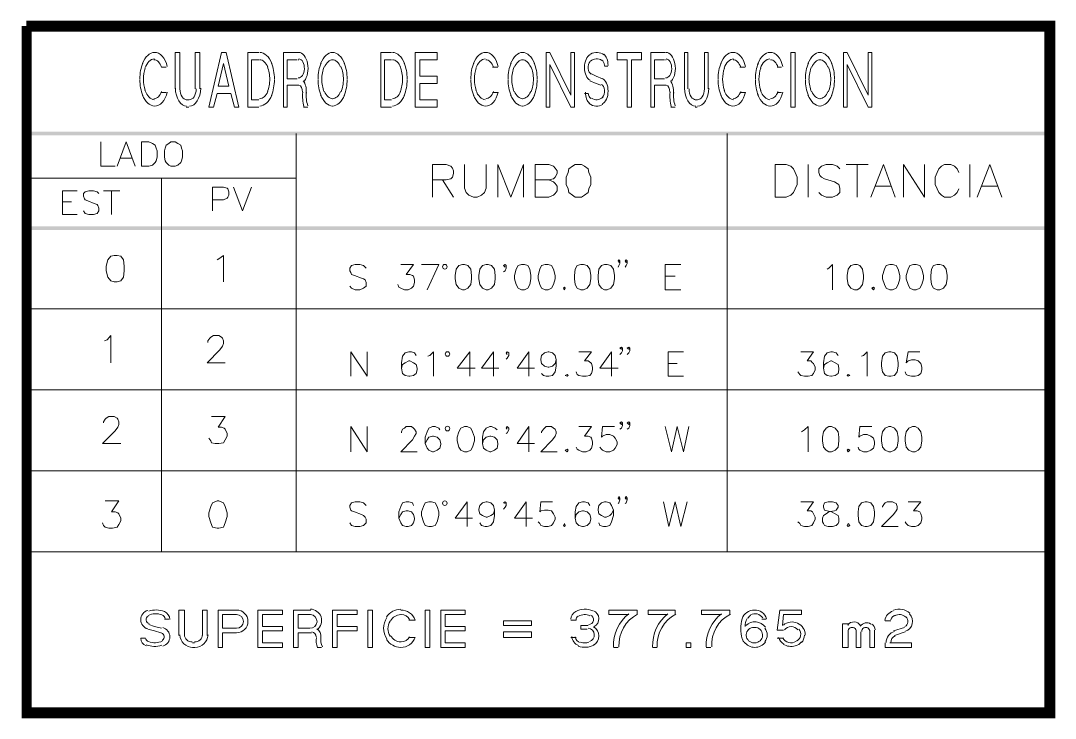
# Model space of a CAD drawing. Header units: millimetres. Extents: x 2290 to 2376, y 1743 to 1875.
# Drawn here: x 2313.4 to 2332.68, y 1779.45 to 1792.45 of the extents above; entities that cross this region are included whole.
import ezdxf

# ---------------------------------------------------------------- set-up
doc = ezdxf.new("R2010")
doc.units = ezdxf.units.MM
for name, color, linetype in [('PDF_CVL_CUADCON', 7, 'Continuous'), ('PDF_CVL_CUADCON_LIN', 7, 'Continuous'), ('PDF_CVL_CUADCON_TIT', 7, 'Continuous'), ('PDF_CVL_CUADCON_TX', 7, 'Continuous')]:
    doc.layers.add(name, color=color, linetype=linetype)

msp = doc.modelspace()

# ---------------------------------------------------------------- linework, layer by layer
at = {"layer": 'PDF_CVL_CUADCON', "lineweight": 0}
msp.add_lwpolyline([(2313.502, 1792.344, 0.203, 0.203, 0), (2332.58, 1792.344, 0.203, 0.203, 0), (2332.58, 1779.552, 0.203, 0.203, 0), (2313.51, 1779.552, 0.186, 0.186, 0), (2313.51, 1792.344, 0, 0, 0)], format="xyseb", dxfattribs=at)
at = {"layer": 'PDF_CVL_CUADCON', "transparency": 33554559}
for points in [[(2313.502, 1790.379), (2313.502, 1790.311), (2332.58, 1790.379)], [(2313.502, 1790.311), (2332.58, 1790.379), (2332.58, 1790.311)], [(2313.502, 1788.616), (2313.502, 1788.549), (2332.58, 1788.616)], [(2313.502, 1788.549), (2332.58, 1788.616), (2332.58, 1788.549)], [(2313.502, 1779.586), (2313.502, 1779.501), (2332.58, 1779.586)], [(2313.502, 1779.501), (2332.58, 1779.586), (2332.58, 1779.501)]]:
    msp.add_solid(points, dxfattribs=at)
at = {"layer": 'PDF_CVL_CUADCON_LIN', "lineweight": 9}
for points in [[(2313.502, 1779.552), (2332.58, 1779.552), (2332.58, 1790.345)], [(2318.534, 1790.345), (2318.534, 1782.551)], [(2326.565, 1790.345), (2326.565, 1782.551)], [(2313.502, 1787.075), (2332.58, 1787.075)], [(2313.502, 1785.567), (2332.58, 1785.567)], [(2313.502, 1784.059), (2332.58, 1784.059)], [(2313.502, 1782.551), (2332.58, 1782.551)]]:
    msp.add_lwpolyline(points, dxfattribs=at)
at = {"layer": 'PDF_CVL_CUADCON_TIT', "lineweight": 9}
for points in [[(2316.28, 1791.175), (2316.28, 1791.853), (2316.365, 1791.853), (2316.365, 1791.175)], [(2316.653, 1791.175), (2316.653, 1791.853), (2316.738, 1791.853), (2316.738, 1791.175)], [(2317.839, 1790.836), (2317.636, 1790.836), (2317.636, 1791.853), (2317.839, 1791.853)], [(2318.568, 1791.853), (2318.297, 1791.853), (2318.297, 1790.836), (2318.364, 1790.836), (2318.364, 1791.243), (2318.585, 1791.243)], [(2320.313, 1790.836), (2320.109, 1790.836), (2320.109, 1791.853), (2320.313, 1791.853)], [(2325.413, 1791.853), (2325.142, 1791.853), (2325.142, 1790.836), (2325.209, 1790.836), (2325.209, 1791.243), (2325.43, 1791.243)], [(2325.769, 1791.175), (2325.769, 1791.853), (2325.836, 1791.853), (2325.836, 1791.175)], [(2326.141, 1791.175), (2326.141, 1791.853), (2326.209, 1791.853), (2326.209, 1791.175)], [(2317.839, 1790.972), (2317.703, 1790.972), (2317.703, 1791.717), (2317.839, 1791.717)], [(2318.551, 1791.361), (2318.364, 1791.361), (2318.364, 1791.717), (2318.551, 1791.717)], [(2320.313, 1790.972), (2320.177, 1790.972), (2320.177, 1791.717), (2320.313, 1791.717)], [(2325.396, 1791.361), (2325.209, 1791.361), (2325.209, 1791.717), (2325.396, 1791.717)], [(2316.111, 1791.582), (2316.026, 1791.582)], [(2322.295, 1791.582), (2322.193, 1791.582)], [(2324.023, 1791.463), (2324.125, 1791.412), (2324.244, 1791.361)], [(2324.345, 1791.598), (2324.277, 1791.598)], [(2326.904, 1791.582), (2326.802, 1791.582)], [(2327.581, 1791.582), (2327.497, 1791.582)], [(2324.006, 1791.327), (2324.125, 1791.277), (2324.21, 1791.243)], [(2316.111, 1791.107), (2316.026, 1791.107)], [(2322.295, 1791.107), (2322.193, 1791.107)], [(2323.905, 1791.09), (2323.973, 1791.09)], [(2326.904, 1791.107), (2326.802, 1791.107)], [(2327.581, 1791.107), (2327.497, 1791.107)], [(2316.484, 1790.972), (2316.534, 1790.972)], [(2325.972, 1790.972), (2326.006, 1790.972)], [(2316.484, 1790.836), (2316.534, 1790.836)], [(2318.754, 1790.836), (2318.669, 1790.836)], [(2325.599, 1790.836), (2325.514, 1790.836)], [(2325.972, 1790.836), (2326.006, 1790.836)], [(2314.891, 1790.192), (2314.891, 1789.735), (2315.162, 1789.735)], [(2315.196, 1789.735), (2315.365, 1790.192), (2315.535, 1789.735)], [(2315.264, 1789.887), (2315.467, 1789.887)], [(2321.075, 1789.159), (2321.075, 1789.769), (2321.329, 1789.769), (2321.414, 1789.735), (2321.448, 1789.701), (2321.465, 1789.65), (2321.465, 1789.599), (2321.448, 1789.531), (2321.414, 1789.498), (2321.329, 1789.481), (2321.075, 1789.481)], [(2321.668, 1789.769), (2321.668, 1789.328), (2321.702, 1789.243), (2321.753, 1789.193), (2321.838, 1789.159), (2321.905, 1789.159), (2321.99, 1789.193), (2322.041, 1789.243), (2322.075, 1789.328), (2322.075, 1789.769)], [(2322.295, 1789.159), (2322.295, 1789.769), (2322.532, 1789.159), (2322.77, 1789.769), (2322.77, 1789.159)], [(2323.244, 1789.481), (2323.329, 1789.447), (2323.363, 1789.413), (2323.396, 1789.362), (2323.396, 1789.277), (2323.363, 1789.226), (2323.329, 1789.193), (2323.244, 1789.159), (2322.99, 1789.159), (2322.99, 1789.769), (2323.244, 1789.769), (2323.329, 1789.735), (2323.363, 1789.701), (2323.396, 1789.65), (2323.396, 1789.599), (2323.363, 1789.531), (2323.329, 1789.498), (2323.244, 1789.481), (2322.99, 1789.481)], [(2328.073, 1789.769), (2328.073, 1789.159)], [(2328.666, 1789.684), (2328.615, 1789.735), (2328.53, 1789.769), (2328.412, 1789.769), (2328.327, 1789.735), (2328.276, 1789.684), (2328.276, 1789.616), (2328.293, 1789.565), (2328.327, 1789.531), (2328.378, 1789.498), (2328.564, 1789.447), (2328.615, 1789.413), (2328.649, 1789.396), (2328.666, 1789.328), (2328.666, 1789.243), (2328.615, 1789.193), (2328.53, 1789.159), (2328.412, 1789.159), (2328.327, 1789.193), (2328.276, 1789.243)], [(2328.784, 1789.769), (2329.191, 1789.769)], [(2328.988, 1789.769), (2328.988, 1789.159)], [(2329.242, 1789.159), (2329.479, 1789.769), (2329.699, 1789.159)], [(2329.852, 1789.159), (2329.852, 1789.769), (2330.242, 1789.159), (2330.242, 1789.769)], [(2330.885, 1789.616), (2330.851, 1789.684), (2330.801, 1789.735), (2330.733, 1789.769), (2330.614, 1789.769), (2330.563, 1789.735), (2330.513, 1789.684), (2330.479, 1789.616), (2330.445, 1789.531), (2330.445, 1789.396), (2330.479, 1789.311), (2330.513, 1789.243), (2330.563, 1789.193), (2330.614, 1789.159), (2330.733, 1789.159), (2330.801, 1789.193), (2330.851, 1789.243), (2330.885, 1789.311)], [(2331.089, 1789.769), (2331.089, 1789.159)], [(2331.224, 1789.159), (2331.461, 1789.769), (2331.682, 1789.159)], [(2313.502, 1789.514), (2318.534, 1789.514)], [(2316.026, 1789.514), (2316.026, 1782.551)], [(2316.975, 1788.905), (2316.975, 1789.345), (2317.178, 1789.345), (2317.246, 1789.328), (2317.263, 1789.311), (2317.28, 1789.26), (2317.28, 1789.193), (2317.263, 1789.159), (2317.246, 1789.142), (2317.178, 1789.108), (2316.975, 1789.108)], [(2317.365, 1789.345), (2317.534, 1788.905), (2317.703, 1789.345)], [(2321.262, 1789.481), (2321.465, 1789.159)], [(2329.327, 1789.362), (2329.615, 1789.362)], [(2331.309, 1789.362), (2331.597, 1789.362)], [(2314.45, 1788.837), (2314.179, 1788.837), (2314.179, 1789.277), (2314.45, 1789.277)], [(2314.857, 1789.226), (2314.823, 1789.26), (2314.755, 1789.277), (2314.671, 1789.277), (2314.603, 1789.26), (2314.569, 1789.226), (2314.569, 1789.176), (2314.586, 1789.125), (2314.603, 1789.108), (2314.654, 1789.091), (2314.772, 1789.04), (2314.823, 1789.023), (2314.84, 1789.006), (2314.857, 1788.955), (2314.857, 1788.905), (2314.823, 1788.854), (2314.755, 1788.837), (2314.671, 1788.837), (2314.603, 1788.854), (2314.569, 1788.905)], [(2314.942, 1789.277), (2315.247, 1789.277)], [(2315.094, 1789.277), (2315.094, 1788.837)], [(2314.179, 1789.074), (2314.349, 1789.074)], [(2316.348, 1780.992), (2316.348, 1781.466), (2316.45, 1781.466), (2316.45, 1780.992)], [(2316.789, 1780.992), (2316.789, 1781.466), (2316.873, 1781.466), (2316.873, 1780.992)], [(2317.415, 1781.466), (2317.077, 1781.466), (2317.077, 1780.772), (2317.161, 1780.772), (2317.161, 1781.043), (2317.415, 1781.043)], [(2318.805, 1781.466), (2318.483, 1781.466), (2318.483, 1780.772), (2318.568, 1780.772), (2318.568, 1781.043), (2318.822, 1781.043)], [(2324.735, 1781.382), (2324.362, 1781.382), (2324.362, 1781.466), (2324.887, 1781.466), (2324.887, 1781.382)], [(2325.447, 1781.382), (2325.091, 1781.382), (2325.091, 1781.466), (2325.599, 1781.466), (2325.599, 1781.382)], [(2326.463, 1781.382), (2326.09, 1781.382), (2326.09, 1781.466), (2326.616, 1781.466), (2326.616, 1781.382)], [(2327.598, 1781.178), (2327.615, 1781.382), (2327.954, 1781.382), (2327.954, 1781.466), (2327.548, 1781.466), (2327.497, 1781.094), (2327.615, 1781.094)], [(2316.162, 1781.297), (2316.077, 1781.297)], [(2317.415, 1781.128), (2317.161, 1781.128), (2317.161, 1781.382), (2317.415, 1781.382)], [(2327.293, 1781.297), (2327.209, 1781.297)], [(2329.615, 1781.263), (2329.513, 1781.263)], [(2315.772, 1781.111), (2315.891, 1781.077), (2316.009, 1781.043)], [(2315.789, 1781.195), (2315.891, 1781.161), (2316.026, 1781.128)], [(2323.956, 1781.111), (2323.837, 1781.111), (2323.837, 1781.144), (2323.837, 1781.178), (2323.973, 1781.178)], [(2327.056, 1781.144), (2327.073, 1781.144)], [(2327.073, 1781.144), (2327.073, 1781.144)], [(2328.818, 1781.06), (2328.818, 1780.772), (2328.717, 1780.772), (2328.717, 1781.212), (2328.818, 1781.212), (2328.818, 1781.178)], [(2329.056, 1781.06), (2329.056, 1780.772), (2328.971, 1780.772), (2328.971, 1781.06)], [(2329.31, 1781.094), (2329.31, 1780.772), (2329.225, 1780.772), (2329.225, 1781.06)], [(2329.869, 1781.144), (2329.665, 1781.077)], [(2329.682, 1780.992), (2329.886, 1781.06)], [(2316.602, 1780.856), (2316.636, 1780.856)], [(2323.651, 1780.958), (2323.752, 1780.958)], [(2326.921, 1780.992), (2326.921, 1780.992)], [(2327.056, 1780.856), (2327.073, 1780.856)], [(2327.073, 1780.856), (2327.073, 1780.856)], [(2327.226, 1780.992), (2327.226, 1780.992)], [(2327.497, 1780.941), (2327.598, 1780.941)], [(2329.513, 1780.856), (2329.513, 1780.823), (2329.513, 1780.772), (2330.004, 1780.772), (2330.004, 1780.856), (2329.598, 1780.856)], [(2316.602, 1780.772), (2316.636, 1780.772)], [(2319.008, 1780.772), (2318.923, 1780.772)], [(2324.447, 1780.772), (2324.532, 1780.772)], [(2325.175, 1780.772), (2325.26, 1780.772)], [(2326.175, 1780.772), (2326.26, 1780.772)]]:
    msp.add_lwpolyline(points, dxfattribs=at)
for points in [[(2317.382, 1790.836), (2317.314, 1791.09), (2317.06, 1791.09), (2316.992, 1790.836), (2316.907, 1790.836), (2317.144, 1791.853), (2317.229, 1791.853), (2317.466, 1790.836)], [(2320.838, 1791.277), (2320.838, 1790.972), (2321.16, 1790.972), (2321.16, 1790.836), (2320.753, 1790.836), (2320.753, 1791.853), (2321.16, 1791.853), (2321.16, 1791.717), (2320.838, 1791.717), (2320.838, 1791.412), (2321.16, 1791.412), (2321.16, 1791.277)], [(2323.718, 1791.853), (2323.718, 1790.836), (2323.651, 1790.836), (2323.261, 1791.632), (2323.261, 1790.836), (2323.193, 1790.836), (2323.193, 1791.853), (2323.261, 1791.853), (2323.651, 1791.056), (2323.651, 1791.853)], [(2324.515, 1791.853), (2324.972, 1791.853), (2324.972, 1791.717), (2324.786, 1791.717), (2324.786, 1790.836), (2324.701, 1790.836), (2324.701, 1791.717), (2324.515, 1791.717)], [(2327.751, 1791.853), (2327.836, 1791.853), (2327.836, 1790.836), (2327.751, 1790.836)], [(2329.259, 1791.853), (2329.259, 1790.836), (2329.191, 1790.836), (2328.801, 1791.632), (2328.801, 1790.836), (2328.734, 1790.836), (2328.734, 1791.853), (2328.801, 1791.853), (2329.191, 1791.056), (2329.191, 1791.853)], [(2317.077, 1791.226), (2317.178, 1791.649), (2317.28, 1791.226)], [(2315.653, 1789.735), (2315.653, 1790.192), (2315.789, 1790.192), (2315.857, 1790.158), (2315.907, 1790.124), (2315.924, 1790.074), (2315.941, 1790.023), (2315.941, 1789.904), (2315.924, 1789.836), (2315.907, 1789.803), (2315.857, 1789.752), (2315.789, 1789.735)], [(2316.196, 1790.192), (2316.162, 1790.158), (2316.111, 1790.124), (2316.094, 1790.074), (2316.077, 1790.023), (2316.077, 1789.904), (2316.094, 1789.836), (2316.111, 1789.803), (2316.162, 1789.752), (2316.196, 1789.735), (2316.28, 1789.735), (2316.331, 1789.752), (2316.382, 1789.803), (2316.399, 1789.836), (2316.416, 1789.904), (2316.416, 1790.023), (2316.399, 1790.074), (2316.382, 1790.124), (2316.331, 1790.158), (2316.28, 1790.192)], [(2323.735, 1789.769), (2323.684, 1789.735), (2323.617, 1789.684), (2323.6, 1789.616), (2323.566, 1789.531), (2323.566, 1789.396), (2323.6, 1789.311), (2323.617, 1789.243), (2323.684, 1789.193), (2323.735, 1789.159), (2323.854, 1789.159), (2323.905, 1789.193), (2323.973, 1789.243), (2323.989, 1789.311), (2324.023, 1789.396), (2324.023, 1789.531), (2323.989, 1789.616), (2323.973, 1789.684), (2323.905, 1789.735), (2323.854, 1789.769)], [(2327.463, 1789.159), (2327.463, 1789.769), (2327.666, 1789.769), (2327.751, 1789.735), (2327.802, 1789.684), (2327.836, 1789.616), (2327.869, 1789.531), (2327.869, 1789.396), (2327.836, 1789.311), (2327.802, 1789.243), (2327.751, 1789.193), (2327.666, 1789.159)], [(2317.907, 1781.077), (2317.907, 1780.856), (2318.28, 1780.856), (2318.28, 1780.772), (2317.822, 1780.772), (2317.822, 1781.466), (2318.28, 1781.466), (2318.28, 1781.382), (2317.907, 1781.382), (2317.907, 1781.161), (2318.28, 1781.161), (2318.28, 1781.077)], [(2319.669, 1781.466), (2319.669, 1781.382), (2319.296, 1781.382), (2319.296, 1781.161), (2319.669, 1781.161), (2319.669, 1781.077), (2319.296, 1781.077), (2319.296, 1780.772), (2319.211, 1780.772), (2319.211, 1781.466)], [(2319.872, 1781.466), (2319.957, 1781.466), (2319.957, 1780.772), (2319.872, 1780.772)], [(2320.94, 1781.466), (2321.024, 1781.466), (2321.024, 1780.772), (2320.94, 1780.772)], [(2321.312, 1781.077), (2321.312, 1780.856), (2321.685, 1780.856), (2321.685, 1780.772), (2321.228, 1780.772), (2321.228, 1781.466), (2321.685, 1781.466), (2321.685, 1781.382), (2321.312, 1781.382), (2321.312, 1781.161), (2321.685, 1781.161), (2321.685, 1781.077)], [(2322.397, 1781.178), (2322.397, 1781.263), (2322.922, 1781.263), (2322.922, 1781.178)], [(2322.397, 1780.958), (2322.922, 1780.958), (2322.922, 1781.06), (2322.397, 1781.06)], [(2325.802, 1780.772), (2325.802, 1780.856), (2325.887, 1780.856), (2325.887, 1780.772)]]:
    msp.add_lwpolyline(points, close=True, dxfattribs=at)
for points in [[(2316.179, 1781.292, 0.299225), (2316.078, 1781.438, 0.181101), (2315.785, 1781.445)], [(2320.483, 1781.466, -0.322818), (2320.753, 1781.28), (2320.635, 1781.28)], [(2324.063, 1781.45, 0.244103), (2323.743, 1781.439, 0.259834), (2323.651, 1781.296)], [(2327.3, 1781.305, 0.165351), (2327.213, 1781.425, 0.165364), (2327.075, 1781.466, 0.165364), (2326.931, 1781.423, 0.165351), (2326.846, 1781.305, 0.14962), (2326.847, 1780.933)], [(2316.093, 1781.304, 0.267689), (2316.033, 1781.376, 0.212619), (2315.776, 1781.366)], [(2323.651, 1781.28), (2323.752, 1781.28, -0.275598), (2323.787, 1781.353)], [(2318.921, 1781.116, -0.291344), (2318.994, 1780.957, 0.173225), (2319.027, 1780.783)], [(2327.065, 1781.144, 0.393688), (2326.921, 1781.009), (2326.921, 1780.992, 0.393688), (2327.065, 1780.856)], [(2327.081, 1781.144, -0.393688), (2327.226, 1781.009), (2327.226, 1780.992, -0.393688), (2327.081, 1780.856)], [(2315.737, 1780.8, -0.299225), (2315.636, 1780.941), (2315.721, 1780.941)], [(2315.722, 1780.951, 0.267689), (2315.784, 1780.878, 0.212619), (2316.039, 1780.889)], [(2320.217, 1780.917, 0.244071), (2320.483, 1780.772, 0.322818), (2320.753, 1780.958), (2320.635, 1780.958)], [(2327.611, 1780.831, 0.212602), (2327.836, 1780.799, 0.157464), (2327.952, 1780.872)]]:
    msp.add_lwpolyline(points, format="xyb", dxfattribs=at)
msp.add_lwpolyline([(2318.802, 1781.382, -0.999998), (2318.788, 1781.128), (2318.568, 1781.128), (2318.568, 1781.382), (2318.788, 1781.382, -0.023846)], format="xyb", close=True, dxfattribs=at)
for centre, radius, start, end in [((2318.577, 1791.665), 0.054, 85.3229, 94.6771), ((2325.423, 1791.665), 0.054, 85.3229, 94.6771), ((2316.359, 1791.355), 0.671, 161.9926, 198.0074), ((2322.527, 1791.355), 0.671, 161.9926, 198.0074), ((2327.153, 1791.355), 0.671, 161.9926, 198.0074), ((2327.83, 1791.355), 0.671, 161.9926, 198.0074), ((2319.42, 1791.033), 0.767, 174.0968, 194.1669), ((2319.324, 1791.05), 0.603, 174.2841, 198.5517), ((2326.266, 1791.033), 0.767, 174.0968, 194.1669), ((2326.17, 1791.05), 0.603, 174.2841, 198.5517), ((2315.814, 1781.288), 0.178, 104.6871, 255.3129), ((2317.424, 1781.255), 0.212, 270, 90), ((2318.796, 1781.272), 0.212, 306.6837, 89.1752), ((2320.491, 1781.153), 0.33, 91.0115, 145.8757), ((2324.015, 1781.305), 0.161, 295.868, 68.5315), ((2329.742, 1781.221), 0.246, 109.6824, 167.9471), ((2329.776, 1781.204), 0.28, 46.1924, 112.8242), ((2315.814, 1781.288), 0.0762, 119.9195, 256.3336), ((2317.424, 1781.255), 0.127, 270.0004, 89.9996), ((2320.525, 1781.119), 0.364, 145.4583, 179.4897), ((2320.525, 1781.119), 0.28, 150.0241, 209.9759), ((2320.491, 1781.153), 0.229, 92.2973, 150.5618), ((2320.491, 1781.204), 0.178, 28.2196, 89.8507), ((2323.913, 1781.153), 0.229, 65.4284, 120.2956), ((2323.981, 1781.288), 0.0932, 272.3896, 66.3682), ((2325.184, 1780.814), 0.737, 127.6613, 182.5323), ((2325.201, 1780.814), 0.652, 117.7678, 182.7407), ((2325.913, 1780.814), 0.737, 127.6613, 182.5323), ((2325.913, 1780.814), 0.652, 117.7678, 182.7407), ((2326.912, 1780.814), 0.737, 127.6613, 182.5323), ((2326.929, 1780.814), 0.652, 117.7678, 182.7407), ((2327.2, 1781.17), 0.297, 152.645, 181.3656), ((2327.082, 1781), 0.246, 36.4626, 133.1488), ((2327.065, 1781.255), 0.127, 117.9913, 152.0087), ((2327.082, 1781.221), 0.178, 34.56, 117.3705), ((2327.776, 1781), 0.246, 359.6271, 131.0224), ((2328.928, 1781.102), 0.144, 31.6484, 142.9045), ((2329.166, 1781.085), 0.144, 57.3547, 146.4194), ((2329.742, 1781.255), 0.127, 110.5238, 167.0995), ((2329.776, 1781.204), 0.178, 49.8513, 118.1294), ((2329.826, 1781.255), 0.11, 297.3272, 49.9907), ((2329.826, 1781.255), 0.195, 288.8601, 45.6925), ((2316.001, 1780.967), 0.0762, 299.9195, 76.3336), ((2316.001, 1780.967), 0.178, 284.6871, 75.3129), ((2318.813, 1780.967), 0.0932, 358.9903, 83.3797), ((2320.525, 1781.136), 0.364, 180.5103, 214.5417), ((2323.964, 1781), 0.127, 286.5675, 83.8218), ((2323.981, 1780.984), 0.195, 299.5429, 60.4571), ((2327.099, 1781), 0.212, 323.4003, 36.5997), ((2327.759, 1781), 0.161, 37.9591, 142.0409), ((2327.793, 1781.017), 0.144, 295.9231, 41.4573), ((2328.895, 1781.068), 0.0762, 359.9988, 180.0012), ((2329.149, 1781.068), 0.0762, 359.9988, 180.0012), ((2329.183, 1781.085), 0.144, 4.3829, 57.5452), ((2329.742, 1780.865), 0.212, 104.9137, 181.3457), ((2316.611, 1781.017), 0.246, 182.5764, 270.088), ((2316.594, 1781.017), 0.144, 182.5886, 271.6517), ((2316.645, 1781.017), 0.144, 268.3483, 357.4114), ((2316.645, 1781.017), 0.246, 269.912, 357.4236), ((2319.237, 1780.899), 0.33, 170.5732, 202.847), ((2320.491, 1781.102), 0.229, 209.4382, 267.7027), ((2320.491, 1781.051), 0.178, 270.1493, 331.7804), ((2323.879, 1781), 0.212, 186.8947, 246.846), ((2323.862, 1780.984), 0.127, 188.3175, 254.9472), ((2323.913, 1781.119), 0.263, 252.9801, 287.0199), ((2327.048, 1781), 0.212, 196.6668, 216.4603), ((2327.082, 1781.017), 0.246, 216.5078, 323.4922), ((2327.759, 1781.034), 0.246, 198.0893, 235.6475), ((2327.759, 1781.034), 0.178, 209.4416, 300.0467), ((2327.793, 1781), 0.212, 318.433, 359.4947), ((2329.742, 1780.865), 0.127, 109.708, 182.9119), ((2315.899, 1781.204), 0.415, 247.3473, 288.4076), ((2323.913, 1781.136), 0.364, 250.2295, 298.24)]:
    msp.add_arc(centre, radius, start, end, dxfattribs=at)
for points in [[(2315.895, 1791.855), (2315.804, 1791.852), (2315.72, 1791.776), (2315.669, 1791.65)], [(2316.131, 1791.593), (2316.095, 1791.754), (2315.999, 1791.859), (2315.893, 1791.854)], [(2318.08, 1791.65), (2318.029, 1791.776), (2317.945, 1791.852), (2317.854, 1791.855)], [(2318.747, 1791.649), (2318.723, 1791.77), (2318.656, 1791.853), (2318.58, 1791.855)], [(2319.216, 1791.855), (2319.125, 1791.852), (2319.041, 1791.776), (2318.99, 1791.65)], [(2319.436, 1791.65), (2319.385, 1791.776), (2319.3, 1791.852), (2319.209, 1791.855)], [(2320.554, 1791.65), (2320.503, 1791.776), (2320.418, 1791.852), (2320.327, 1791.855)], [(2322.063, 1791.855), (2321.972, 1791.852), (2321.887, 1791.776), (2321.836, 1791.65)], [(2322.299, 1791.593), (2322.262, 1791.754), (2322.167, 1791.859), (2322.061, 1791.854)], [(2322.757, 1791.855), (2322.667, 1791.852), (2322.582, 1791.776), (2322.531, 1791.65)], [(2322.977, 1791.65), (2322.926, 1791.776), (2322.841, 1791.852), (2322.75, 1791.855)], [(2324.275, 1791.808), (2324.194, 1791.864), (2324.103, 1791.87), (2324.02, 1791.824)], [(2325.592, 1791.649), (2325.568, 1791.77), (2325.501, 1791.853), (2325.425, 1791.855)], [(2326.672, 1791.855), (2326.581, 1791.852), (2326.496, 1791.776), (2326.445, 1791.65)], [(2326.907, 1791.593), (2326.871, 1791.754), (2326.775, 1791.859), (2326.67, 1791.854)], [(2327.366, 1791.855), (2327.275, 1791.852), (2327.191, 1791.776), (2327.14, 1791.65)], [(2327.602, 1791.593), (2327.566, 1791.754), (2327.47, 1791.859), (2327.364, 1791.854)], [(2328.298, 1791.855), (2328.207, 1791.852), (2328.123, 1791.776), (2328.072, 1791.65)], [(2328.518, 1791.65), (2328.467, 1791.776), (2328.382, 1791.852), (2328.291, 1791.855)], [(2315.676, 1791.657), (2315.64, 1791.57), (2315.621, 1791.466), (2315.621, 1791.36)], [(2315.892, 1791.736), (2315.818, 1791.731), (2315.752, 1791.664), (2315.716, 1791.559)], [(2316.025, 1791.581), (2315.997, 1791.666), (2315.943, 1791.719), (2315.884, 1791.719)], [(2318.007, 1791.581), (2317.972, 1791.665), (2317.914, 1791.717), (2317.853, 1791.719)], [(2318.128, 1791.36), (2318.128, 1791.466), (2318.108, 1791.57), (2318.073, 1791.657)], [(2318.687, 1791.55), (2318.69, 1791.649), (2318.643, 1791.732), (2318.582, 1791.736)], [(2318.684, 1791.32), (2318.745, 1791.396), (2318.77, 1791.529), (2318.747, 1791.649)], [(2318.997, 1791.657), (2318.961, 1791.57), (2318.942, 1791.466), (2318.942, 1791.36)], [(2319.217, 1791.719), (2319.155, 1791.717), (2319.098, 1791.665), (2319.063, 1791.581)], [(2319.363, 1791.581), (2319.327, 1791.665), (2319.27, 1791.717), (2319.209, 1791.719)], [(2319.484, 1791.36), (2319.483, 1791.466), (2319.464, 1791.57), (2319.428, 1791.657)], [(2320.481, 1791.581), (2320.445, 1791.665), (2320.388, 1791.717), (2320.327, 1791.719)], [(2320.602, 1791.36), (2320.601, 1791.466), (2320.582, 1791.57), (2320.547, 1791.657)], [(2321.843, 1791.657), (2321.808, 1791.57), (2321.789, 1791.466), (2321.788, 1791.36)], [(2322.059, 1791.736), (2321.986, 1791.731), (2321.919, 1791.664), (2321.883, 1791.559)], [(2322.21, 1791.581), (2322.182, 1791.666), (2322.127, 1791.719), (2322.068, 1791.719)], [(2322.538, 1791.657), (2322.503, 1791.57), (2322.483, 1791.466), (2322.483, 1791.36)], [(2322.758, 1791.719), (2322.697, 1791.717), (2322.639, 1791.665), (2322.604, 1791.581)], [(2322.904, 1791.581), (2322.868, 1791.665), (2322.811, 1791.717), (2322.75, 1791.719)], [(2323.025, 1791.36), (2323.024, 1791.466), (2323.005, 1791.57), (2322.97, 1791.657)], [(2324.014, 1791.813), (2323.95, 1791.784), (2323.906, 1791.687), (2323.906, 1791.575)], [(2324.012, 1791.685), (2323.985, 1791.659), (2323.97, 1791.609), (2323.975, 1791.557)], [(2324.231, 1791.705), (2324.162, 1791.751), (2324.084, 1791.746), (2324.018, 1791.689)], [(2324.278, 1791.614), (2324.273, 1791.658), (2324.255, 1791.696), (2324.229, 1791.711)], [(2324.347, 1791.614), (2324.345, 1791.706), (2324.314, 1791.787), (2324.267, 1791.821)], [(2325.533, 1791.55), (2325.535, 1791.649), (2325.488, 1791.732), (2325.427, 1791.736)], [(2325.529, 1791.32), (2325.59, 1791.396), (2325.615, 1791.529), (2325.592, 1791.649)], [(2326.452, 1791.657), (2326.417, 1791.57), (2326.397, 1791.466), (2326.397, 1791.36)], [(2326.685, 1791.736), (2326.612, 1791.731), (2326.545, 1791.664), (2326.509, 1791.559)], [(2326.818, 1791.581), (2326.79, 1791.666), (2326.736, 1791.719), (2326.677, 1791.719)], [(2327.147, 1791.657), (2327.111, 1791.57), (2327.092, 1791.466), (2327.092, 1791.36)], [(2327.363, 1791.736), (2327.289, 1791.731), (2327.223, 1791.664), (2327.187, 1791.559)], [(2327.513, 1791.581), (2327.485, 1791.666), (2327.431, 1791.719), (2327.372, 1791.719)], [(2328.079, 1791.657), (2328.043, 1791.57), (2328.024, 1791.466), (2328.024, 1791.36)], [(2328.299, 1791.719), (2328.237, 1791.717), (2328.18, 1791.665), (2328.145, 1791.581)], [(2328.445, 1791.581), (2328.409, 1791.665), (2328.352, 1791.717), (2328.291, 1791.719)], [(2328.566, 1791.36), (2328.565, 1791.466), (2328.546, 1791.57), (2328.51, 1791.657)], [(2318.043, 1791.349), (2318.042, 1791.435), (2318.026, 1791.518), (2317.998, 1791.588)], [(2318.572, 1791.38), (2318.633, 1791.376), (2318.685, 1791.452), (2318.687, 1791.55)], [(2319.055, 1791.588), (2319.026, 1791.518), (2319.011, 1791.435), (2319.009, 1791.349)], [(2319.416, 1791.349), (2319.415, 1791.435), (2319.399, 1791.518), (2319.37, 1791.588)], [(2320.517, 1791.349), (2320.516, 1791.435), (2320.5, 1791.518), (2320.472, 1791.588)], [(2322.596, 1791.588), (2322.568, 1791.518), (2322.552, 1791.435), (2322.551, 1791.349)], [(2322.957, 1791.349), (2322.956, 1791.435), (2322.94, 1791.518), (2322.912, 1791.588)], [(2323.906, 1791.575), (2323.906, 1791.463), (2323.95, 1791.366), (2324.014, 1791.337)], [(2323.975, 1791.557), (2323.979, 1791.506), (2324.002, 1791.464), (2324.032, 1791.452)], [(2325.418, 1791.38), (2325.479, 1791.376), (2325.53, 1791.452), (2325.533, 1791.55)], [(2328.137, 1791.588), (2328.108, 1791.518), (2328.093, 1791.435), (2328.091, 1791.349)], [(2328.498, 1791.349), (2328.497, 1791.435), (2328.481, 1791.518), (2328.452, 1791.588)], [(2315.621, 1791.35), (2315.621, 1791.244), (2315.64, 1791.14), (2315.676, 1791.052)], [(2317.998, 1791.121), (2318.026, 1791.191), (2318.042, 1791.275), (2318.043, 1791.361)], [(2318.073, 1791.052), (2318.108, 1791.14), (2318.128, 1791.244), (2318.128, 1791.35)], [(2318.72, 1791.098), (2318.728, 1791.185), (2318.707, 1791.273), (2318.666, 1791.323)], [(2318.942, 1791.35), (2318.942, 1791.244), (2318.961, 1791.14), (2318.997, 1791.052)], [(2319.009, 1791.361), (2319.011, 1791.275), (2319.026, 1791.191), (2319.055, 1791.121)], [(2319.37, 1791.121), (2319.399, 1791.191), (2319.415, 1791.275), (2319.416, 1791.361)], [(2319.428, 1791.052), (2319.464, 1791.14), (2319.483, 1791.244), (2319.484, 1791.35)], [(2320.472, 1791.121), (2320.5, 1791.191), (2320.516, 1791.275), (2320.517, 1791.361)], [(2320.547, 1791.052), (2320.582, 1791.14), (2320.601, 1791.244), (2320.602, 1791.35)], [(2321.788, 1791.35), (2321.789, 1791.244), (2321.808, 1791.14), (2321.843, 1791.052)], [(2322.483, 1791.35), (2322.483, 1791.244), (2322.503, 1791.14), (2322.538, 1791.052)], [(2322.551, 1791.361), (2322.552, 1791.275), (2322.568, 1791.191), (2322.596, 1791.121)], [(2322.912, 1791.121), (2322.94, 1791.191), (2322.956, 1791.275), (2322.957, 1791.361)], [(2322.97, 1791.052), (2323.005, 1791.14), (2323.024, 1791.244), (2323.025, 1791.35)], [(2324.278, 1791.152), (2324.274, 1791.204), (2324.251, 1791.246), (2324.221, 1791.258)], [(2324.347, 1791.135), (2324.347, 1791.246), (2324.303, 1791.344), (2324.239, 1791.372)], [(2325.565, 1791.098), (2325.573, 1791.185), (2325.552, 1791.273), (2325.511, 1791.323)], [(2326.397, 1791.35), (2326.397, 1791.244), (2326.417, 1791.14), (2326.452, 1791.052)], [(2327.092, 1791.35), (2327.092, 1791.244), (2327.111, 1791.14), (2327.147, 1791.052)], [(2328.024, 1791.35), (2328.024, 1791.244), (2328.043, 1791.14), (2328.079, 1791.052)], [(2328.091, 1791.361), (2328.093, 1791.275), (2328.108, 1791.191), (2328.137, 1791.121)], [(2328.452, 1791.121), (2328.481, 1791.191), (2328.497, 1791.275), (2328.498, 1791.361)], [(2328.51, 1791.052), (2328.546, 1791.14), (2328.565, 1791.244), (2328.566, 1791.35)], [(2315.669, 1791.06), (2315.72, 1790.934), (2315.804, 1790.858), (2315.895, 1790.855)], [(2315.716, 1791.15), (2315.752, 1791.045), (2315.818, 1790.979), (2315.892, 1790.974)], [(2315.884, 1790.991), (2315.943, 1790.991), (2315.997, 1791.044), (2316.025, 1791.129)], [(2315.893, 1790.855), (2315.999, 1790.85), (2316.095, 1790.956), (2316.131, 1791.117)], [(2316.282, 1791.187), (2316.287, 1791.001), (2316.38, 1790.855), (2316.493, 1790.855)], [(2316.366, 1791.176), (2316.369, 1791.06), (2316.427, 1790.97), (2316.497, 1790.974)], [(2316.54, 1790.974), (2316.61, 1790.97), (2316.668, 1791.06), (2316.671, 1791.176)], [(2316.544, 1790.855), (2316.657, 1790.855), (2316.75, 1791.001), (2316.756, 1791.187)], [(2317.853, 1790.991), (2317.914, 1790.993), (2317.972, 1791.044), (2318.007, 1791.129)], [(2317.854, 1790.855), (2317.945, 1790.858), (2318.029, 1790.934), (2318.08, 1791.06)], [(2318.653, 1791.115), (2318.654, 1791.181), (2318.625, 1791.236), (2318.586, 1791.244)], [(2318.99, 1791.06), (2319.041, 1790.934), (2319.125, 1790.858), (2319.216, 1790.855)], [(2319.063, 1791.129), (2319.098, 1791.044), (2319.155, 1790.993), (2319.217, 1790.991)], [(2319.209, 1790.991), (2319.27, 1790.993), (2319.327, 1791.044), (2319.363, 1791.129)], [(2319.209, 1790.855), (2319.3, 1790.858), (2319.385, 1790.934), (2319.436, 1791.06)], [(2320.327, 1790.991), (2320.388, 1790.993), (2320.445, 1791.044), (2320.481, 1791.129)], [(2320.327, 1790.855), (2320.418, 1790.858), (2320.503, 1790.934), (2320.554, 1791.06)], [(2321.836, 1791.06), (2321.887, 1790.934), (2321.972, 1790.858), (2322.063, 1790.855)], [(2321.883, 1791.15), (2321.919, 1791.045), (2321.986, 1790.979), (2322.059, 1790.974)], [(2322.061, 1790.855), (2322.167, 1790.85), (2322.262, 1790.956), (2322.299, 1791.117)], [(2322.068, 1790.991), (2322.127, 1790.991), (2322.182, 1791.044), (2322.21, 1791.129)], [(2322.531, 1791.06), (2322.582, 1790.934), (2322.667, 1790.858), (2322.757, 1790.855)], [(2322.604, 1791.129), (2322.639, 1791.044), (2322.697, 1790.993), (2322.758, 1790.991)], [(2322.75, 1790.991), (2322.811, 1790.993), (2322.868, 1791.044), (2322.904, 1791.129)], [(2322.75, 1790.855), (2322.841, 1790.858), (2322.926, 1790.934), (2322.977, 1791.06)], [(2323.923, 1791.112), (2323.924, 1791.021), (2323.956, 1790.94), (2324.003, 1790.905)], [(2323.975, 1791.096), (2323.98, 1791.051), (2323.998, 1791.014), (2324.024, 1790.998)], [(2324.239, 1790.897), (2324.303, 1790.925), (2324.347, 1791.023), (2324.347, 1791.135)], [(2324.241, 1791.024), (2324.268, 1791.05), (2324.283, 1791.101), (2324.278, 1791.152)], [(2325.499, 1791.115), (2325.5, 1791.181), (2325.47, 1791.236), (2325.431, 1791.244)], [(2325.77, 1791.187), (2325.775, 1791.001), (2325.869, 1790.855), (2325.982, 1790.855)], [(2325.855, 1791.176), (2325.858, 1791.06), (2325.916, 1790.97), (2325.985, 1790.974)], [(2326.012, 1790.974), (2326.081, 1790.97), (2326.139, 1791.06), (2326.143, 1791.176)], [(2326.015, 1790.855), (2326.129, 1790.855), (2326.222, 1791.001), (2326.227, 1791.187)], [(2326.445, 1791.06), (2326.496, 1790.934), (2326.581, 1790.858), (2326.672, 1790.855)], [(2326.509, 1791.15), (2326.545, 1791.045), (2326.612, 1790.979), (2326.685, 1790.974)], [(2326.67, 1790.855), (2326.775, 1790.85), (2326.871, 1790.956), (2326.907, 1791.117)], [(2326.677, 1790.991), (2326.736, 1790.991), (2326.79, 1791.044), (2326.818, 1791.129)], [(2327.14, 1791.06), (2327.191, 1790.934), (2327.275, 1790.858), (2327.366, 1790.855)], [(2327.187, 1791.15), (2327.223, 1791.045), (2327.289, 1790.979), (2327.363, 1790.974)], [(2327.364, 1790.855), (2327.47, 1790.85), (2327.566, 1790.956), (2327.602, 1791.117)], [(2327.372, 1790.991), (2327.431, 1790.991), (2327.485, 1791.044), (2327.513, 1791.129)], [(2328.072, 1791.06), (2328.123, 1790.934), (2328.207, 1790.858), (2328.298, 1790.855)], [(2328.145, 1791.129), (2328.18, 1791.044), (2328.237, 1790.993), (2328.299, 1790.991)], [(2328.291, 1790.991), (2328.352, 1790.993), (2328.409, 1791.044), (2328.445, 1791.129)], [(2328.291, 1790.855), (2328.382, 1790.858), (2328.467, 1790.934), (2328.518, 1791.06)], [(2323.995, 1790.901), (2324.076, 1790.845), (2324.166, 1790.84), (2324.25, 1790.886)], [(2324.039, 1791.005), (2324.108, 1790.958), (2324.185, 1790.964), (2324.252, 1791.021)]]:
    msp.add_open_spline(points, degree=3, dxfattribs=at)
at = {"layer": 'PDF_CVL_CUADCON_TX', "lineweight": 9}
for points in [[(2315.145, 1788.074), (2315.077, 1788.057), (2315.026, 1787.99), (2314.993, 1787.871), (2314.993, 1787.786), (2315.026, 1787.668), (2315.077, 1787.6), (2315.145, 1787.583), (2315.196, 1787.583), (2315.264, 1787.6), (2315.314, 1787.668), (2315.331, 1787.786), (2315.331, 1787.871), (2315.314, 1787.99), (2315.264, 1788.057), (2315.196, 1788.074)], [(2321.634, 1787.905), (2321.567, 1787.888), (2321.516, 1787.82), (2321.499, 1787.702), (2321.499, 1787.634), (2321.516, 1787.532), (2321.567, 1787.464), (2321.634, 1787.43), (2321.668, 1787.43), (2321.736, 1787.464), (2321.787, 1787.532), (2321.804, 1787.634), (2321.804, 1787.702), (2321.787, 1787.82), (2321.736, 1787.888), (2321.668, 1787.905)], [(2322.075, 1787.905), (2322.007, 1787.888), (2321.956, 1787.82), (2321.939, 1787.702), (2321.939, 1787.634), (2321.956, 1787.532), (2322.007, 1787.464), (2322.075, 1787.43), (2322.109, 1787.43), (2322.177, 1787.464), (2322.227, 1787.532), (2322.244, 1787.634), (2322.244, 1787.702), (2322.227, 1787.82), (2322.177, 1787.888), (2322.109, 1787.905)], [(2322.736, 1787.905), (2322.668, 1787.888), (2322.634, 1787.82), (2322.6, 1787.702), (2322.6, 1787.634), (2322.634, 1787.532), (2322.668, 1787.464), (2322.736, 1787.43), (2322.786, 1787.43), (2322.854, 1787.464), (2322.888, 1787.532), (2322.905, 1787.634), (2322.905, 1787.702), (2322.888, 1787.82), (2322.854, 1787.888), (2322.786, 1787.905)], [(2323.176, 1787.905), (2323.108, 1787.888), (2323.075, 1787.82), (2323.041, 1787.702), (2323.041, 1787.634), (2323.075, 1787.532), (2323.108, 1787.464), (2323.176, 1787.43), (2323.227, 1787.43), (2323.295, 1787.464), (2323.329, 1787.532), (2323.363, 1787.634), (2323.363, 1787.702), (2323.329, 1787.82), (2323.295, 1787.888), (2323.227, 1787.905)], [(2323.837, 1787.905), (2323.769, 1787.888), (2323.735, 1787.82), (2323.718, 1787.702), (2323.718, 1787.634), (2323.735, 1787.532), (2323.769, 1787.464), (2323.837, 1787.43), (2323.888, 1787.43), (2323.956, 1787.464), (2324.006, 1787.532), (2324.023, 1787.634), (2324.023, 1787.702), (2324.006, 1787.82), (2323.956, 1787.888), (2323.888, 1787.905)], [(2324.277, 1787.905), (2324.227, 1787.888), (2324.176, 1787.82), (2324.159, 1787.702), (2324.159, 1787.634), (2324.176, 1787.532), (2324.227, 1787.464), (2324.277, 1787.43), (2324.328, 1787.43), (2324.396, 1787.464), (2324.447, 1787.532), (2324.464, 1787.634), (2324.464, 1787.702), (2324.447, 1787.82), (2324.396, 1787.888), (2324.328, 1787.905)], [(2328.937, 1787.905), (2328.869, 1787.888), (2328.818, 1787.82), (2328.801, 1787.702), (2328.801, 1787.634), (2328.818, 1787.532), (2328.869, 1787.464), (2328.937, 1787.43), (2328.988, 1787.43), (2329.039, 1787.464), (2329.089, 1787.532), (2329.106, 1787.634), (2329.106, 1787.702), (2329.089, 1787.82), (2329.039, 1787.888), (2328.988, 1787.905)], [(2329.598, 1787.905), (2329.53, 1787.888), (2329.496, 1787.82), (2329.462, 1787.702), (2329.462, 1787.634), (2329.496, 1787.532), (2329.53, 1787.464), (2329.598, 1787.43), (2329.649, 1787.43), (2329.716, 1787.464), (2329.75, 1787.532), (2329.784, 1787.634), (2329.784, 1787.702), (2329.75, 1787.82), (2329.716, 1787.888), (2329.649, 1787.905)], [(2330.038, 1787.905), (2329.97, 1787.888), (2329.937, 1787.82), (2329.903, 1787.702), (2329.903, 1787.634), (2329.937, 1787.532), (2329.97, 1787.464), (2330.038, 1787.43), (2330.089, 1787.43), (2330.157, 1787.464), (2330.191, 1787.532), (2330.225, 1787.634), (2330.225, 1787.702), (2330.191, 1787.82), (2330.157, 1787.888), (2330.089, 1787.905)], [(2330.479, 1787.905), (2330.411, 1787.888), (2330.377, 1787.82), (2330.36, 1787.702), (2330.36, 1787.634), (2330.377, 1787.532), (2330.411, 1787.464), (2330.479, 1787.43), (2330.53, 1787.43), (2330.597, 1787.464), (2330.648, 1787.532), (2330.665, 1787.634), (2330.665, 1787.702), (2330.648, 1787.82), (2330.597, 1787.888), (2330.53, 1787.905)], [(2323.532, 1787.481), (2323.515, 1787.464), (2323.532, 1787.43), (2323.549, 1787.464)], [(2329.293, 1787.481), (2329.259, 1787.464), (2329.293, 1787.43), (2329.31, 1787.464)], [(2329.581, 1786.278), (2329.513, 1786.261), (2329.462, 1786.194), (2329.445, 1786.075), (2329.445, 1786.007), (2329.462, 1785.906), (2329.513, 1785.838), (2329.581, 1785.821), (2329.615, 1785.821), (2329.682, 1785.838), (2329.733, 1785.906), (2329.75, 1786.007), (2329.75, 1786.075), (2329.733, 1786.194), (2329.682, 1786.261), (2329.615, 1786.278)], [(2323.583, 1785.855), (2323.549, 1785.838), (2323.583, 1785.821), (2323.6, 1785.838)], [(2328.818, 1785.855), (2328.801, 1785.838), (2328.818, 1785.821), (2328.852, 1785.838)], [(2321.668, 1784.889), (2321.6, 1784.855), (2321.567, 1784.787), (2321.533, 1784.686), (2321.533, 1784.618), (2321.567, 1784.499), (2321.6, 1784.448), (2321.668, 1784.415), (2321.719, 1784.415), (2321.787, 1784.448), (2321.821, 1784.499), (2321.855, 1784.618), (2321.855, 1784.686), (2321.821, 1784.787), (2321.787, 1784.855), (2321.719, 1784.889)], [(2328.462, 1784.889), (2328.412, 1784.855), (2328.361, 1784.787), (2328.344, 1784.686), (2328.344, 1784.618), (2328.361, 1784.499), (2328.412, 1784.448), (2328.462, 1784.415), (2328.513, 1784.415), (2328.581, 1784.448), (2328.632, 1784.499), (2328.649, 1784.618), (2328.649, 1784.686), (2328.632, 1784.787), (2328.581, 1784.855), (2328.513, 1784.889)], [(2329.581, 1784.889), (2329.513, 1784.855), (2329.462, 1784.787), (2329.445, 1784.686), (2329.445, 1784.618), (2329.462, 1784.499), (2329.513, 1784.448), (2329.581, 1784.415), (2329.615, 1784.415), (2329.682, 1784.448), (2329.733, 1784.499), (2329.75, 1784.618), (2329.75, 1784.686), (2329.733, 1784.787), (2329.682, 1784.855), (2329.615, 1784.889)], [(2330.021, 1784.889), (2329.954, 1784.855), (2329.903, 1784.787), (2329.886, 1784.686), (2329.886, 1784.618), (2329.903, 1784.499), (2329.954, 1784.448), (2330.021, 1784.415), (2330.072, 1784.415), (2330.123, 1784.448), (2330.174, 1784.499), (2330.191, 1784.618), (2330.191, 1784.686), (2330.174, 1784.787), (2330.123, 1784.855), (2330.072, 1784.889)], [(2323.583, 1784.465), (2323.549, 1784.448), (2323.583, 1784.415), (2323.6, 1784.448)], [(2328.818, 1784.465), (2328.801, 1784.448), (2328.818, 1784.415), (2328.852, 1784.448)], [(2317.06, 1783.5), (2316.975, 1783.466), (2316.941, 1783.398), (2316.907, 1783.279), (2316.907, 1783.212), (2316.941, 1783.093), (2316.975, 1783.008), (2317.06, 1782.991), (2317.094, 1782.991), (2317.178, 1783.008), (2317.212, 1783.093), (2317.246, 1783.212), (2317.246, 1783.279), (2317.212, 1783.398), (2317.178, 1783.466), (2317.094, 1783.5)], [(2321.007, 1783.483), (2320.94, 1783.466), (2320.906, 1783.398), (2320.872, 1783.296), (2320.872, 1783.229), (2320.906, 1783.11), (2320.94, 1783.042), (2321.007, 1783.025), (2321.058, 1783.025), (2321.126, 1783.042), (2321.16, 1783.11), (2321.194, 1783.229), (2321.194, 1783.296), (2321.16, 1783.398), (2321.126, 1783.466), (2321.058, 1783.483)], [(2328.446, 1783.483), (2328.378, 1783.466), (2328.361, 1783.415), (2328.361, 1783.381), (2328.378, 1783.33), (2328.429, 1783.313), (2328.513, 1783.296), (2328.581, 1783.262), (2328.632, 1783.229), (2328.649, 1783.178), (2328.649, 1783.11), (2328.632, 1783.076), (2328.598, 1783.042), (2328.53, 1783.025), (2328.446, 1783.025), (2328.378, 1783.042), (2328.361, 1783.076), (2328.344, 1783.11), (2328.344, 1783.178), (2328.361, 1783.229), (2328.412, 1783.262), (2328.462, 1783.296), (2328.564, 1783.313), (2328.598, 1783.33), (2328.632, 1783.381), (2328.632, 1783.415), (2328.598, 1783.466), (2328.53, 1783.483)], [(2329.14, 1783.483), (2329.072, 1783.466), (2329.022, 1783.398), (2329.005, 1783.296), (2329.005, 1783.229), (2329.022, 1783.11), (2329.072, 1783.042), (2329.14, 1783.025), (2329.174, 1783.025), (2329.242, 1783.042), (2329.293, 1783.11), (2329.31, 1783.229), (2329.31, 1783.296), (2329.293, 1783.398), (2329.242, 1783.466), (2329.174, 1783.483)], [(2323.532, 1783.076), (2323.515, 1783.042), (2323.532, 1783.025), (2323.549, 1783.042)], [(2328.818, 1783.076), (2328.801, 1783.042), (2328.818, 1783.025), (2328.852, 1783.042)]]:
    msp.add_lwpolyline(points, close=True, dxfattribs=at)
for points in [[(2317.06, 1787.99), (2317.094, 1788.007), (2317.178, 1788.074), (2317.178, 1787.583)], [(2324.566, 1787.973), (2324.549, 1787.939), (2324.532, 1787.973), (2324.549, 1787.99), (2324.566, 1787.973), (2324.566, 1787.922), (2324.549, 1787.888), (2324.532, 1787.854)], [(2324.701, 1787.973), (2324.684, 1787.939), (2324.667, 1787.973), (2324.684, 1787.99), (2324.701, 1787.973), (2324.701, 1787.922), (2324.684, 1787.888), (2324.667, 1787.854)], [(2319.838, 1787.837), (2319.788, 1787.888), (2319.72, 1787.905), (2319.635, 1787.905), (2319.567, 1787.888), (2319.533, 1787.837), (2319.533, 1787.786), (2319.55, 1787.752), (2319.567, 1787.718), (2319.618, 1787.702), (2319.754, 1787.651), (2319.788, 1787.634), (2319.821, 1787.617), (2319.838, 1787.566), (2319.838, 1787.498), (2319.788, 1787.464), (2319.72, 1787.43), (2319.635, 1787.43), (2319.567, 1787.464), (2319.533, 1787.498)], [(2320.482, 1787.905), (2320.719, 1787.905), (2320.584, 1787.718), (2320.652, 1787.718), (2320.702, 1787.702), (2320.719, 1787.685), (2320.736, 1787.617), (2320.736, 1787.566), (2320.719, 1787.498), (2320.686, 1787.464), (2320.618, 1787.43), (2320.55, 1787.43), (2320.482, 1787.464), (2320.448, 1787.481), (2320.431, 1787.532)], [(2320.974, 1787.43), (2321.194, 1787.905), (2320.872, 1787.905)], [(2322.431, 1787.854), (2322.397, 1787.888), (2322.431, 1787.905), (2322.448, 1787.888), (2322.448, 1787.837), (2322.431, 1787.786), (2322.397, 1787.769)], [(2325.701, 1787.43), (2325.413, 1787.43), (2325.413, 1787.905), (2325.701, 1787.905)], [(2328.429, 1787.82), (2328.462, 1787.837), (2328.53, 1787.905), (2328.53, 1787.43)], [(2325.413, 1787.685), (2325.599, 1787.685)], [(2314.959, 1786.482), (2315.01, 1786.499), (2315.077, 1786.583), (2315.077, 1786.075)], [(2316.89, 1786.448), (2316.89, 1786.482), (2316.924, 1786.532), (2316.941, 1786.549), (2316.992, 1786.583), (2317.094, 1786.583), (2317.144, 1786.549), (2317.161, 1786.532), (2317.178, 1786.482), (2317.178, 1786.431), (2317.161, 1786.38), (2317.11, 1786.312), (2316.873, 1786.075), (2317.212, 1786.075)], [(2319.55, 1785.821), (2319.55, 1786.278), (2319.855, 1785.821), (2319.855, 1786.278)], [(2320.77, 1786.211), (2320.736, 1786.261), (2320.686, 1786.278), (2320.635, 1786.278), (2320.567, 1786.261), (2320.516, 1786.194), (2320.499, 1786.075), (2320.499, 1785.973), (2320.516, 1785.872), (2320.567, 1785.838), (2320.635, 1785.821), (2320.652, 1785.821), (2320.719, 1785.838), (2320.77, 1785.872), (2320.787, 1785.939), (2320.787, 1785.973), (2320.77, 1786.041), (2320.719, 1786.075), (2320.652, 1786.109), (2320.635, 1786.109), (2320.567, 1786.075), (2320.516, 1786.041), (2320.499, 1785.973)], [(2320.99, 1786.194), (2321.024, 1786.211), (2321.092, 1786.278), (2321.092, 1785.821)], [(2321.77, 1785.821), (2321.77, 1786.278), (2321.533, 1785.973), (2321.872, 1785.973)], [(2322.21, 1785.821), (2322.21, 1786.278), (2321.99, 1785.973), (2322.312, 1785.973)], [(2322.465, 1786.227), (2322.448, 1786.261), (2322.465, 1786.278), (2322.498, 1786.261), (2322.498, 1786.211), (2322.465, 1786.16), (2322.448, 1786.143)], [(2322.871, 1785.821), (2322.871, 1786.278), (2322.651, 1785.973), (2322.973, 1785.973)], [(2323.379, 1786.126), (2323.363, 1786.058), (2323.312, 1786.007), (2323.244, 1785.99), (2323.227, 1785.99), (2323.159, 1786.007), (2323.108, 1786.058), (2323.091, 1786.126), (2323.091, 1786.143), (2323.108, 1786.211), (2323.159, 1786.261), (2323.227, 1786.278), (2323.244, 1786.278), (2323.312, 1786.261), (2323.363, 1786.211), (2323.379, 1786.126), (2323.379, 1786.007), (2323.363, 1785.906), (2323.312, 1785.838), (2323.244, 1785.821), (2323.193, 1785.821), (2323.142, 1785.838), (2323.108, 1785.872)], [(2323.803, 1786.278), (2324.04, 1786.278), (2323.905, 1786.109), (2323.973, 1786.109), (2324.023, 1786.075), (2324.04, 1786.058), (2324.057, 1785.99), (2324.057, 1785.939), (2324.04, 1785.872), (2324.006, 1785.838), (2323.939, 1785.821), (2323.871, 1785.821), (2323.803, 1785.838), (2323.769, 1785.855), (2323.752, 1785.906)], [(2324.413, 1785.821), (2324.413, 1786.278), (2324.193, 1785.973), (2324.532, 1785.973)], [(2324.616, 1786.346), (2324.599, 1786.329), (2324.566, 1786.346), (2324.599, 1786.363), (2324.616, 1786.346), (2324.616, 1786.295), (2324.599, 1786.261), (2324.566, 1786.227)], [(2324.752, 1786.346), (2324.735, 1786.329), (2324.701, 1786.346), (2324.735, 1786.363), (2324.752, 1786.346), (2324.752, 1786.295), (2324.735, 1786.261), (2324.701, 1786.227)], [(2325.752, 1785.821), (2325.464, 1785.821), (2325.464, 1786.278), (2325.752, 1786.278)], [(2327.937, 1786.278), (2328.174, 1786.278), (2328.056, 1786.109), (2328.124, 1786.109), (2328.158, 1786.075), (2328.174, 1786.058), (2328.208, 1785.99), (2328.208, 1785.939), (2328.174, 1785.872), (2328.141, 1785.838), (2328.073, 1785.821), (2328.005, 1785.821), (2327.937, 1785.838), (2327.92, 1785.855), (2327.886, 1785.906)], [(2328.632, 1786.211), (2328.598, 1786.261), (2328.53, 1786.278), (2328.496, 1786.278), (2328.429, 1786.261), (2328.378, 1786.194), (2328.361, 1786.075), (2328.361, 1785.973), (2328.378, 1785.872), (2328.429, 1785.838), (2328.496, 1785.821), (2328.513, 1785.821), (2328.581, 1785.838), (2328.632, 1785.872), (2328.649, 1785.939), (2328.649, 1785.973), (2328.632, 1786.041), (2328.581, 1786.075), (2328.513, 1786.109), (2328.496, 1786.109), (2328.429, 1786.075), (2328.378, 1786.041), (2328.361, 1785.973)], [(2329.072, 1786.194), (2329.106, 1786.211), (2329.174, 1786.278), (2329.174, 1785.821)], [(2330.157, 1786.278), (2329.937, 1786.278), (2329.903, 1786.075), (2329.937, 1786.109), (2330.004, 1786.126), (2330.072, 1786.126), (2330.123, 1786.109), (2330.174, 1786.058), (2330.191, 1785.99), (2330.191, 1785.939), (2330.174, 1785.872), (2330.123, 1785.838), (2330.072, 1785.821), (2330.004, 1785.821), (2329.937, 1785.838), (2329.903, 1785.855), (2329.886, 1785.906)], [(2325.464, 1786.058), (2325.633, 1786.058)], [(2314.942, 1784.957), (2314.942, 1784.974), (2314.976, 1785.024), (2314.993, 1785.041), (2315.043, 1785.075), (2315.145, 1785.075), (2315.196, 1785.041), (2315.213, 1785.024), (2315.23, 1784.974), (2315.23, 1784.923), (2315.213, 1784.872), (2315.162, 1784.804), (2314.925, 1784.567), (2315.264, 1784.567)], [(2316.958, 1785.075), (2317.212, 1785.075), (2317.077, 1784.872), (2317.144, 1784.872), (2317.195, 1784.855), (2317.212, 1784.838), (2317.246, 1784.753), (2317.246, 1784.703), (2317.212, 1784.635), (2317.178, 1784.584), (2317.094, 1784.567), (2317.026, 1784.567), (2316.958, 1784.584), (2316.941, 1784.618), (2316.907, 1784.669)], [(2319.55, 1784.415), (2319.55, 1784.889), (2319.855, 1784.415), (2319.855, 1784.889)], [(2320.499, 1784.77), (2320.499, 1784.787), (2320.516, 1784.838), (2320.55, 1784.855), (2320.584, 1784.889), (2320.686, 1784.889), (2320.719, 1784.855), (2320.736, 1784.838), (2320.77, 1784.787), (2320.77, 1784.753), (2320.736, 1784.703), (2320.702, 1784.635), (2320.482, 1784.415), (2320.787, 1784.415)], [(2321.211, 1784.821), (2321.194, 1784.855), (2321.126, 1784.889), (2321.075, 1784.889), (2321.007, 1784.855), (2320.974, 1784.787), (2320.94, 1784.686), (2320.94, 1784.567), (2320.974, 1784.482), (2321.007, 1784.448), (2321.075, 1784.415), (2321.092, 1784.415), (2321.16, 1784.448), (2321.211, 1784.482), (2321.228, 1784.55), (2321.228, 1784.567), (2321.211, 1784.635), (2321.16, 1784.686), (2321.092, 1784.703), (2321.075, 1784.703), (2321.007, 1784.686), (2320.974, 1784.635), (2320.94, 1784.567)], [(2322.278, 1784.821), (2322.244, 1784.855), (2322.177, 1784.889), (2322.143, 1784.889), (2322.075, 1784.855), (2322.024, 1784.787), (2322.007, 1784.686), (2322.007, 1784.567), (2322.024, 1784.482), (2322.075, 1784.448), (2322.143, 1784.415), (2322.16, 1784.415), (2322.227, 1784.448), (2322.278, 1784.482), (2322.295, 1784.55), (2322.295, 1784.567), (2322.278, 1784.635), (2322.227, 1784.686), (2322.16, 1784.703), (2322.143, 1784.703), (2322.075, 1784.686), (2322.024, 1784.635), (2322.007, 1784.567)], [(2322.465, 1784.838), (2322.448, 1784.855), (2322.465, 1784.889), (2322.498, 1784.855), (2322.498, 1784.821), (2322.465, 1784.77), (2322.448, 1784.753)], [(2322.871, 1784.415), (2322.871, 1784.889), (2322.651, 1784.567), (2322.973, 1784.567)], [(2323.108, 1784.77), (2323.108, 1784.787), (2323.142, 1784.838), (2323.159, 1784.855), (2323.193, 1784.889), (2323.295, 1784.889), (2323.329, 1784.855), (2323.363, 1784.838), (2323.379, 1784.787), (2323.379, 1784.753), (2323.363, 1784.703), (2323.312, 1784.635), (2323.091, 1784.415), (2323.396, 1784.415)], [(2323.803, 1784.889), (2324.04, 1784.889), (2323.905, 1784.703), (2323.973, 1784.703), (2324.023, 1784.686), (2324.04, 1784.669), (2324.057, 1784.601), (2324.057, 1784.55), (2324.04, 1784.482), (2324.006, 1784.448), (2323.939, 1784.415), (2323.871, 1784.415), (2323.803, 1784.448), (2323.769, 1784.465), (2323.752, 1784.499)], [(2324.464, 1784.889), (2324.244, 1784.889), (2324.227, 1784.686), (2324.244, 1784.703), (2324.311, 1784.736), (2324.379, 1784.736), (2324.447, 1784.703), (2324.481, 1784.669), (2324.515, 1784.601), (2324.515, 1784.55), (2324.481, 1784.482), (2324.447, 1784.448), (2324.379, 1784.415), (2324.311, 1784.415), (2324.244, 1784.448), (2324.227, 1784.465), (2324.193, 1784.499)], [(2324.616, 1784.957), (2324.599, 1784.923), (2324.566, 1784.957), (2324.599, 1784.974), (2324.616, 1784.957), (2324.616, 1784.906), (2324.599, 1784.855), (2324.566, 1784.838)], [(2324.752, 1784.957), (2324.735, 1784.923), (2324.701, 1784.957), (2324.735, 1784.974), (2324.752, 1784.957), (2324.752, 1784.906), (2324.735, 1784.855), (2324.701, 1784.838)], [(2325.413, 1784.889), (2325.531, 1784.415), (2325.633, 1784.889), (2325.752, 1784.415), (2325.853, 1784.889)], [(2327.954, 1784.787), (2328.005, 1784.821), (2328.073, 1784.889), (2328.073, 1784.415)], [(2329.259, 1784.889), (2329.039, 1784.889), (2329.022, 1784.686), (2329.039, 1784.703), (2329.106, 1784.736), (2329.174, 1784.736), (2329.242, 1784.703), (2329.293, 1784.669), (2329.31, 1784.601), (2329.31, 1784.55), (2329.293, 1784.482), (2329.242, 1784.448), (2329.174, 1784.415), (2329.106, 1784.415), (2329.039, 1784.448), (2329.022, 1784.465), (2329.005, 1784.499)], [(2324.566, 1783.55), (2324.549, 1783.533), (2324.532, 1783.55), (2324.549, 1783.584), (2324.566, 1783.55), (2324.566, 1783.517), (2324.549, 1783.466), (2324.532, 1783.449)], [(2324.701, 1783.55), (2324.684, 1783.533), (2324.667, 1783.55), (2324.684, 1783.584), (2324.701, 1783.55), (2324.701, 1783.517), (2324.684, 1783.466), (2324.667, 1783.449)], [(2314.976, 1783.5), (2315.23, 1783.5), (2315.094, 1783.296), (2315.162, 1783.296), (2315.213, 1783.279), (2315.23, 1783.262), (2315.264, 1783.178), (2315.264, 1783.127), (2315.23, 1783.059), (2315.196, 1783.008), (2315.111, 1782.991), (2315.043, 1782.991), (2314.976, 1783.008), (2314.942, 1783.042), (2314.925, 1783.093)], [(2319.838, 1783.415), (2319.788, 1783.466), (2319.72, 1783.483), (2319.635, 1783.483), (2319.567, 1783.466), (2319.533, 1783.415), (2319.533, 1783.381), (2319.55, 1783.33), (2319.567, 1783.313), (2319.618, 1783.296), (2319.754, 1783.245), (2319.788, 1783.229), (2319.821, 1783.195), (2319.838, 1783.161), (2319.838, 1783.093), (2319.788, 1783.042), (2319.72, 1783.025), (2319.635, 1783.025), (2319.567, 1783.042), (2319.533, 1783.093)], [(2320.719, 1783.415), (2320.702, 1783.466), (2320.635, 1783.483), (2320.584, 1783.483), (2320.516, 1783.466), (2320.482, 1783.398), (2320.448, 1783.296), (2320.448, 1783.178), (2320.482, 1783.093), (2320.516, 1783.042), (2320.584, 1783.025), (2320.618, 1783.025), (2320.686, 1783.042), (2320.719, 1783.093), (2320.736, 1783.161), (2320.736, 1783.178), (2320.719, 1783.245), (2320.686, 1783.296), (2320.618, 1783.313), (2320.584, 1783.313), (2320.516, 1783.296), (2320.482, 1783.245), (2320.448, 1783.178)], [(2321.719, 1783.025), (2321.719, 1783.483), (2321.499, 1783.178), (2321.821, 1783.178)], [(2322.227, 1783.33), (2322.21, 1783.262), (2322.16, 1783.229), (2322.092, 1783.195), (2322.075, 1783.195), (2322.007, 1783.229), (2321.956, 1783.262), (2321.939, 1783.33), (2321.939, 1783.347), (2321.956, 1783.415), (2322.007, 1783.466), (2322.075, 1783.483), (2322.092, 1783.483), (2322.16, 1783.466), (2322.21, 1783.415), (2322.227, 1783.33), (2322.227, 1783.229), (2322.21, 1783.11), (2322.16, 1783.042), (2322.092, 1783.025), (2322.058, 1783.025), (2321.99, 1783.042), (2321.956, 1783.093)], [(2322.431, 1783.449), (2322.397, 1783.466), (2322.431, 1783.483), (2322.448, 1783.466), (2322.448, 1783.415), (2322.431, 1783.381), (2322.397, 1783.347)], [(2322.82, 1783.025), (2322.82, 1783.483), (2322.6, 1783.178), (2322.939, 1783.178)], [(2323.312, 1783.483), (2323.091, 1783.483), (2323.075, 1783.296), (2323.091, 1783.313), (2323.159, 1783.33), (2323.227, 1783.33), (2323.295, 1783.313), (2323.329, 1783.262), (2323.363, 1783.195), (2323.363, 1783.161), (2323.329, 1783.093), (2323.295, 1783.042), (2323.227, 1783.025), (2323.159, 1783.025), (2323.091, 1783.042), (2323.075, 1783.076), (2323.041, 1783.11)], [(2324.006, 1783.415), (2323.973, 1783.466), (2323.905, 1783.483), (2323.871, 1783.483), (2323.803, 1783.466), (2323.752, 1783.398), (2323.735, 1783.296), (2323.735, 1783.178), (2323.752, 1783.093), (2323.803, 1783.042), (2323.871, 1783.025), (2323.888, 1783.025), (2323.956, 1783.042), (2324.006, 1783.093), (2324.023, 1783.161), (2324.023, 1783.178), (2324.006, 1783.245), (2323.956, 1783.296), (2323.888, 1783.313), (2323.871, 1783.313), (2323.803, 1783.296), (2323.752, 1783.245), (2323.735, 1783.178)], [(2324.447, 1783.33), (2324.413, 1783.262), (2324.379, 1783.229), (2324.311, 1783.195), (2324.277, 1783.195), (2324.227, 1783.229), (2324.176, 1783.262), (2324.159, 1783.33), (2324.159, 1783.347), (2324.176, 1783.415), (2324.227, 1783.466), (2324.277, 1783.483), (2324.311, 1783.483), (2324.379, 1783.466), (2324.413, 1783.415), (2324.447, 1783.33), (2324.447, 1783.229), (2324.413, 1783.11), (2324.379, 1783.042), (2324.311, 1783.025), (2324.261, 1783.025), (2324.193, 1783.042), (2324.176, 1783.093)], [(2325.379, 1783.483), (2325.48, 1783.025), (2325.599, 1783.483), (2325.701, 1783.025), (2325.819, 1783.483)], [(2327.937, 1783.483), (2328.174, 1783.483), (2328.056, 1783.313), (2328.124, 1783.313), (2328.158, 1783.296), (2328.174, 1783.262), (2328.208, 1783.195), (2328.208, 1783.161), (2328.174, 1783.093), (2328.141, 1783.042), (2328.073, 1783.025), (2328.005, 1783.025), (2327.937, 1783.042), (2327.92, 1783.076), (2327.886, 1783.11)], [(2329.462, 1783.381), (2329.462, 1783.398), (2329.496, 1783.449), (2329.513, 1783.466), (2329.547, 1783.483), (2329.649, 1783.483), (2329.682, 1783.466), (2329.716, 1783.449), (2329.733, 1783.398), (2329.733, 1783.347), (2329.716, 1783.313), (2329.665, 1783.245), (2329.445, 1783.025), (2329.75, 1783.025)], [(2329.937, 1783.483), (2330.174, 1783.483), (2330.038, 1783.313), (2330.106, 1783.313), (2330.157, 1783.296), (2330.174, 1783.262), (2330.191, 1783.195), (2330.191, 1783.161), (2330.174, 1783.093), (2330.123, 1783.042), (2330.072, 1783.025), (2330.004, 1783.025), (2329.937, 1783.042), (2329.903, 1783.076), (2329.886, 1783.11)]]:
    msp.add_lwpolyline(points, dxfattribs=at)
for centre in [(2321.304, 1787.862), (2321.355, 1786.236), (2321.355, 1784.847), (2321.304, 1783.457)]:
    msp.add_circle(centre, 0.0424, dxfattribs=at)

doc.saveas('drawing.dxf')
